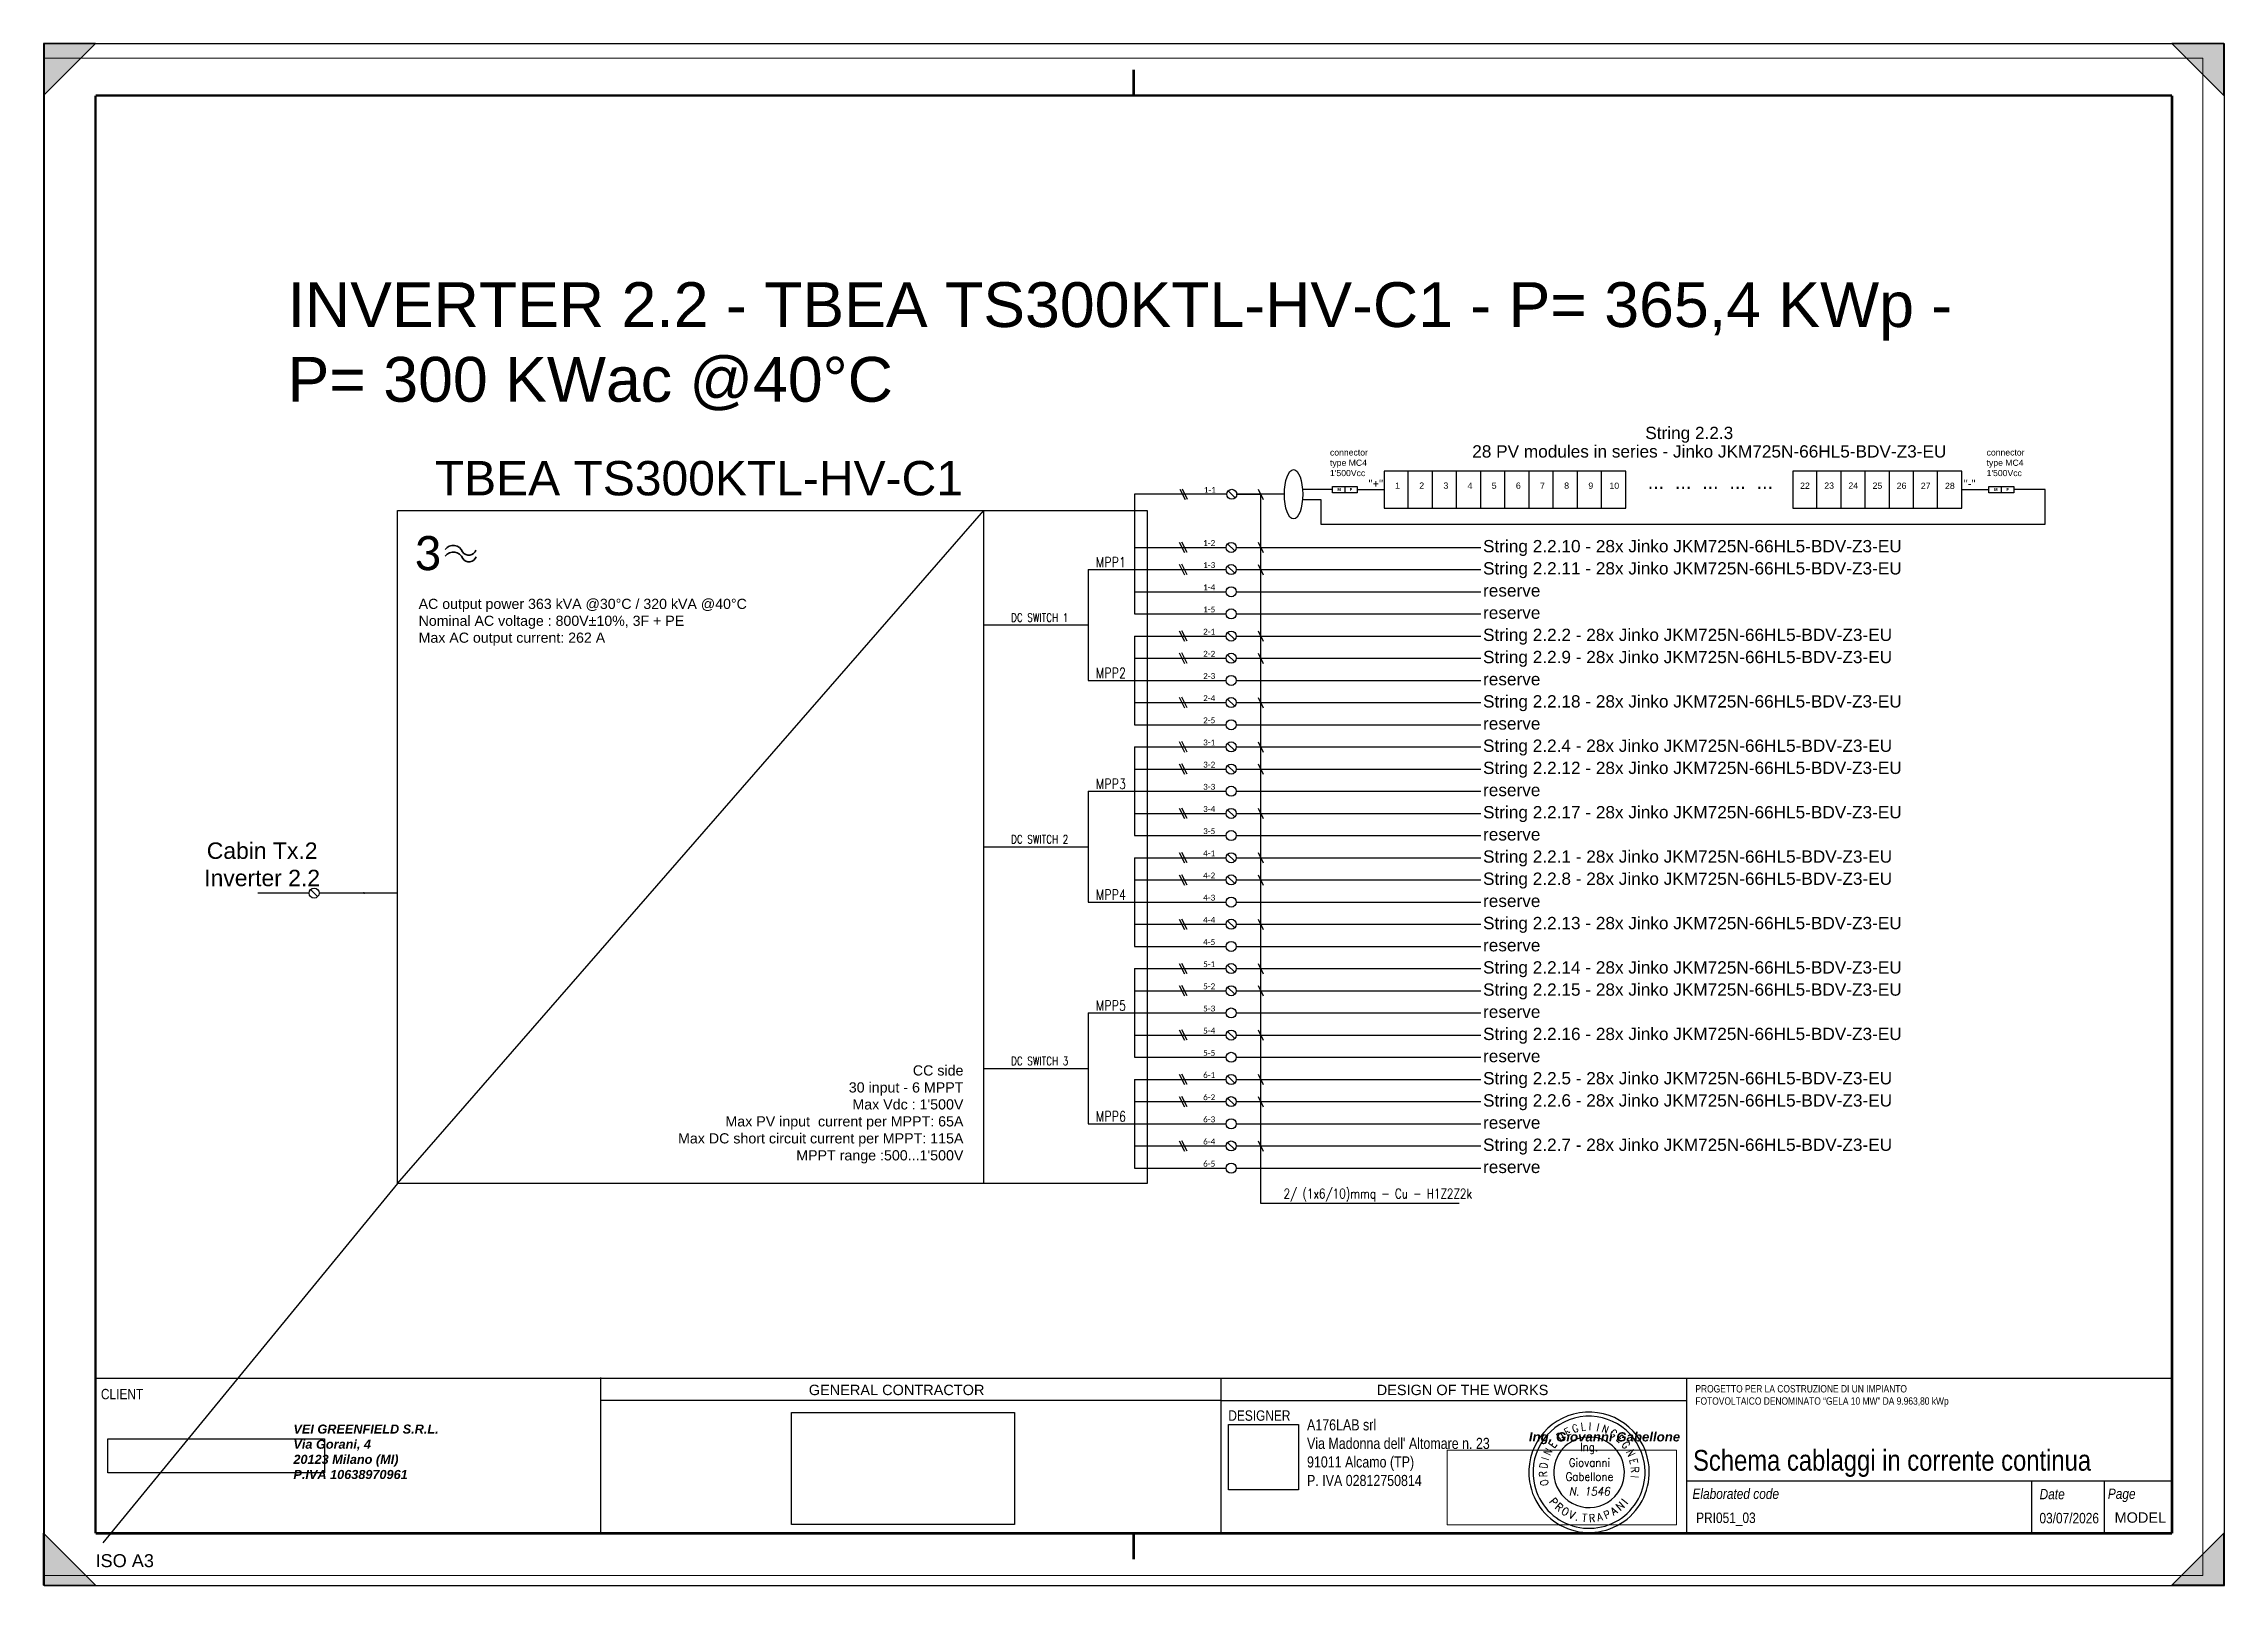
# Paper-space layout '2.2' of a CAD drawing. Header units: millimetres. Extents: x 2 to 422, y 0 to 297.
# The model-space entities are those that its viewports show. They can reach past a viewport. Long polylines and large blocks are cut down to what shows.
import ezdxf
from ezdxf.enums import TextEntityAlignment as Align

# ---------------------------------------------------------------- set-up
doc = ezdxf.new("R2010")
doc.units = ezdxf.units.MM
doc.header["$XCLIPFRAME"] = 2
doc.linetypes.add('CONTINUA', pattern=[0])
doc.linetypes.add('TRATTEGGIATA', pattern=[19.049999999999997, 12.7, -6.349999999999998])
for name, color, linetype in [('-Testi', 1, 'Continuous'), ('firme', 7, 'Continuous'), ('ISO Formato', 7, 'Continuous'), ('ISO FORMATO A3 SENZA TESTATA', 7, 'Continuous'), ('ISO LINEA DI TAGLIO', 253, 'Continuous'), ('ISO Testo', 7, 'Continuous'), ('testata', 7, 'CONTINUA'), ('TIMBRO', 153, 'Continuous'), ('TRATTEGGIATA', 40, 'TRATTEGGIATA')]:
    doc.layers.add(name, color=color, linetype=linetype)
doc.layers.add('Livello 1', color=7, linetype='Continuous', lineweight=0)
doc.styles.add('ARIAL', font='arial.ttf')
doc.styles.add('Formato ISO', font='arial.ttf')
doc.styles.add('Legend', font='calibri.ttf')
doc.styles.add('ROMANS', font='romans.shx', dxfattribs={"width": 0.8, "height": 0.2})
doc.styles.add('ROMANT', font='romant.shx', dxfattribs={"height": 0.2})
doc.styles.add('SIMPLEX', font='SIMPLEX', dxfattribs={"width": 0.8})
doc.styles.get("Standard").update_dxf_attribs({"font": 'arial.ttf'})
doc.styles.add('VALE', font='swissc.ttf')
picture_1 = doc.add_image_def('image1.jpg', size_in_pixel=(539, 175))
picture_2 = doc.add_image_def('image2.png', size_in_pixel=(565, 89))
picture_3 = doc.add_image_def('image3.png', size_in_pixel=(500, 251))
picture_4 = doc.add_image_def('image4.jpg', size_in_pixel=(1111, 1036))

# ---------------------------------------------------------------- blocks, each defined once
blk = doc.blocks.new('A$C63187F01')
at = {"layer": 'TIMBRO'}
for radius, start, end in [(1.15999999999999, 9.105136027296592, 189.1051360272949), (1.07999999999999, 9.105136027296592, 189.1051360272949), (0.679999999999991, 9.105136027296592, 189.1051360272949), (1.15999999999999, 189.1051360272949, 9.105136027296592), (1.07999999999999, 189.1051360272949, 9.105136027296592), (0.679999999999991, 189.1051360272949, 9.105136027296592)]:
    blk.add_arc((0, 0), radius, start, end, dxfattribs=at)
at = {"layer": 'TIMBRO', "style": 'ROMANT', "width": 0.85}
for s, rotation, p in [('E', 28.17592029116496, (-0.3824660734296117, 0.7140165983191907)), ('G', 17.52598430968996, (-0.2439220152376436, 0.772400188038816)), ('L', 7.090058753132115, (-0.0999777312645449, 0.803806228671547)), ('I', 358.7961288682809, (0.0170180748996245, 0.8098212056538756)), ('I', 348.6434814339645, (0.1594998227646158, 0.7941409236011197)), ('N', 339.280516534409, (0.2865722665468979, 0.7576122596989592)), ('N', 63.48437489733794, (-0.7247982432181193, 0.361617901420729)), ('E', 52.40714180735711, (-0.6418162093914364, 0.4941375854581338)), ('D', 38.61204339177493, (-0.505475523407938, 0.632925347284683)), ('G', 327.7755559631449, (0.4319221628173297, 0.685232256440969)), ('E', 317.1256199816696, (0.5511185261302673, 0.5936062416754027)), ('G', 306.4756840001942, (0.6513284743503789, 0.4815300805769171)), ('N', 294.9707234289304, (0.7342841281877384, 0.341945637626182)), ('R', 92.43304528897123, (-0.8092697948665675, -0.0343860308355062)), ('D', 81.56919470707903, (-0.8012468547890723, 0.1187580636865988)), ('I', 72.84733979689435, (-0.7739731119752964, 0.238884118223126)), ('E', 283.8934903389495, (0.7863024527493963, 0.1944953798943487)), ('R', 273.2435543574741, (0.8087024140580465, 0.0458301810675153)), ('O', 103.0829812704469, (-0.7889750302312581, -0.1833532156019828)), ('I', 264.307886566424, (0.8060060775601128, -0.0803380540972825))]:
    blk.add_text(s, height=0.15, rotation=rotation, dxfattribs=at).set_placement(p, align=Align.CENTER)
at = {"layer": 'TIMBRO', "style": 'ROMANS', "width": 0.9}
for s, p in [('Ing.', (1.313009079e-07, 0.4085925105044482)), ('Giovanni', (0.0075545987859016, 0.1075051202444968)), ('Gabellone', (0.007554585066373, -0.1638305355915151))]:
    blk.add_text(s, height=0.16, dxfattribs=at).set_placement(p, align=Align.CENTER)
at = {"layer": 'TIMBRO', "style": 'ROMANS', "oblique": 10, "width": 0.9}
blk.add_text('N. 1546', height=0.16, dxfattribs=at).set_placement((0.007554585066373, -0.4484680293613508), align=Align.CENTER)
at = {"layer": 'TIMBRO', "style": 'ROMANT', "text_generation_flag": 6, "width": 0.9}
for s, rotation, p in [('P', 129.9701413897099, (-0.73572414304485, -0.6166927803541284)), ('R', 139.5111729515321, (-0.623327763049133, -0.7301112927575844)), ('O', 148.8609498648018, (-0.4964321285984569, -0.8216782470621808)), ('V', 158.2107267780695, (-0.3563462401526749, -0.8914131237137182)), ('T', 174.3802347924072, (-0.0940091668817331, -0.9553859306804637)), ('R', 183.7300117056766, (0.0624528102228794, -0.9579664119870015)), ('A', 193.4622252675087, (0.2234920665997322, -0.933622673335947)), ('P', 203.0032568293325, (0.3751521134961706, -0.8836633361973014)), ('A', 212.5442883911549, (0.5164333161652053, -0.8092568380647691)), ('N', 222.6586311643547, (0.6505237136199185, -0.705987888010924)), ('I', 230.858393287566, (0.7445646931580825, -0.605989618477409)), ('.', 165.069514478294, (-0.2473410615262708, -0.9275895640222842))]:
    blk.add_text(s, height=0.15, rotation=rotation, dxfattribs=at).set_placement(p, align=Align.CENTER)
blk = doc.blocks.new('TESTATA_ORIZ')
for points in [[(-0.0699676079475467, 29.90025059768198), (400.149622289405, 29.90025059768198)], [(97.1902921321962, 30.02336188326467), (97.1902921321962, -0.0177559400219707)], [(216.7129702017337, 29.90025059768198), (216.7129702017337, 0)], [(306.4132899808174, 29.95782913373592), (306.4132899808174, -0.0373489915230039)], [(216.7129702017337, 25.58466010262339), (97.1902921321962, 25.58466010262339)], [(216.7129702017337, 25.58466010262339), (306.4132899808174, 25.58466010262339)], [(306.4132899808174, 10.09393447839386), (399.9946335071397, 10.09393447839386)], [(372.8528758033935, 10.06120158330736), (372.8528758033935, -0.0017945035822322)], [(386.8552724335677, 10.09393447839386), (386.8552724335677, 0)]]:
    blk.add_lwpolyline(points)
blk.add_lwpolyline([(0, 29.90025059768198), (400, 29.90025059768198), (400, 0), (0, 0)], close=True)
at = {"layer": 'firme', "xscale": 10, "yscale": 10, "zscale": 10}
blk.add_blockref('A$C63187F01', (287.6416002064349, 11.75734535063213), dxfattribs=at)
at = {"char_height": 2, "attachment_point": 1, "style": 'VALE'}
for s, width, insert in [('\\pxql;CLIENT', 62.13257653758773, (0.9716305739987092, 27.82619541131167)), ('\\pxql;DESIGNER', 62.13257653758773, (218.152149374866, 23.68897433024338)), ('\\pxql;{\\fSwis721 Cn BT|b0|i1|c0|p34;Elaborated code}', 57.42921800797819, (307.5581105855974, 8.620199347302531)), ('\\pxql;{\\fSwis721 Cn BT|b0|i1|c0|p34;Date}', 57.42921800797819, (374.4343936400085, 8.559032495573973)), ('\\pxql;{\\fSwis721 Cn BT|b0|i1|c0|p34;Page}', 57.42921800797819, (387.5775412735152, 8.620199347302531))]:
    blk.add_mtext_dynamic_manual_height_columns(s, width=width, gutter_width=25, heights=[8.879778938413974], dxfattribs=dict(at, insert=insert))
at = {"attachment_point": 4, "style": 'VALE'}
for s, insert, char_height, width in [('{\\f@Arial Unicode MS|b0|i0|c0|p34;GENERAL CONTRACTOR}', (137.3333100181189, 27.61036141397017), 2, 62.13257653758773), ('{\\f@Arial Unicode MS|b0|i0|c0|p34;DESIGN OF THE WORKS}', (246.743246528662, 27.61036141397017), 2, 62.13257653758773), ('{\\H0.83333x;\\C250;\\c1710618;PROGETTO PER LA COSTRUZIONE DI UN IMPIANTO\\PFOTOVOLTAICO DENOMINATO “GELA 10 MW” DA 9.963,80 kWp}', (308.1288091407623, 26.45304518701414), 1.7, 96.45484136060873)]:
    blk.add_mtext(s, dxfattribs=dict(at, insert=insert, char_height=char_height, width=width))
at = {"insert": (388.8723227745414, 3.023095414783931), "char_height": 2, "attachment_point": 4}
blk.add_mtext('MODEL', dxfattribs=at)
at = {"style": 'VALE'}
for tag, height, p in [('TITOLO_ELABORATO', 4, (307.6799596854908, 14.06286495316817)), ('EL', 2, (308.2763400574549, 2.988306874538372)), ('DATA1', 2, (374.4038837955039, 2.927140022809808))]:
    blk.add_attdef(tag, text='', height=height, dxfattribs=at).set_placement(p, align=Align.MIDDLE_LEFT)
at = {"layer": 'Livello 1'}
for s, insert, char_height, attachment_point in [('\\pxql;{\\fArial|b1|i1|c0|p34;\\H0.58333x;\\C250;\\c1710618;VEI GREENFIELD S.R.L.\\PVia Gorani, 4\\P20123 Milano (MI)\\PP.IVA 10638970961}', (52.04005891364793, 20.95944437869185), 3, 2), ('{\\fArial|b1|i1|c0|p34;\\H11.83894x;\\W1.02632;Ing. Giovanni Gabellone}', (276.05221707422, 17.16431292448878), 0.15, 7)]:
    blk.add_mtext(s, dxfattribs=dict(at, insert=insert, char_height=char_height, attachment_point=attachment_point))
at = {"layer": 'testata', "linetype": 'CONTINUA', "lineweight": 25, "insert": (258.7298298923781, 15.52275412109771), "char_height": 3, "width": 50.83305338474382, "attachment_point": 5, "style": 'ARIAL'}
blk.add_mtext("\\pxql;{\\H0.71429x;\\W0.8;A176LAB srl\\PVia Madonna dell' Altomare n. 23\\P91011 Alcamo (TP)\\PP. IVA 02812750814}", dxfattribs=at)
image = blk.add_image(picture_3, insert=(134.0290691254413, 1.710914103838149), size_in_units=(42.92731988865225, 21.549514584103427))
image.dxf.flags = 7
image = blk.add_image(picture_2, insert=(2.286596279577508, 11.651344692531), size_in_units=(41.74781706432985, 6.5762048119032945))
image.set_boundary_path([(-0.5, -0.5), (564.5, 88.49999999999999)])
image.dxf.clipping = 0
image = blk.add_image(picture_4, insert=(218.2123042816674, 8.373210778518114), size_in_units=(13.48003219349629, 12.570039021118054))
image.dxf.flags = 7
at = {"color": 7, "lineweight": 0, "true_color": 0xffffff}
image = blk.add_image(picture_1, insert=(260.2868776868563, 1.650954984690542), size_in_units=(44.21120616239327, 14.354287715062734), dxfattribs=at)
image.set_boundary_path([(-0.5, -0.5), (538.4999999999999, 174.5)])
image.dxf.clipping = 0
blk = doc.blocks.new('*U100')
at = {"layer": 'ISO Testo'}
h = blk.add_hatch(color=256, dxfattribs=at)
h.paths.add_polyline_path([(420.0000090385009, 297.0325926260448), (410.000009038501, 297.0325926260448), (420.0000090385009, 287.0325926260448)])
h.paths.add_polyline_path([(420.0000090385009, 10.03259262604479), (410.000009038501, 0.0325926260447886), (420.0000090385009, 0.0325926260447886)])
h.paths.add_polyline_path([(9.0385010481e-06, 10.03259262604479), (9.0385010481e-06, 0.0325926260447886), (10.00000903850104, 0.0325926260447886)])
h.paths.add_polyline_path([(10.00000903850104, 297.0325926260448), (9.0385010481e-06, 297.0325926260448), (9.0385010481e-06, 287.0325926260448)])
at = {"layer": 'ISO Formato', "const_width": 0.5}
for points in [[(210.0000090385011, 287.0325926260448), (10.00000903850104, 287.0325926260448)], [(10.00000903850104, 287.0325926260448), (10.00000903850104, 10.03259262604479)], [(10.00000903850104, 10.03259262604479), (210.0000090385011, 10.03259262604479)]]:
    blk.add_lwpolyline(points, dxfattribs=at)
at = {"layer": 'ISO FORMATO A3 SENZA TESTATA', "const_width": 0.5}
for points in [[(210.0000090385011, 287.0325926260448), (410.000009038501, 287.0325926260448)], [(410.000009038501, 287.0325926260448), (410.000009038501, 10.03259262604479)], [(410.000009038501, 10.03259262604479), (210.0000090385011, 10.03259262604479)]]:
    blk.add_lwpolyline(points, dxfattribs=at)
at = {"layer": 'ISO LINEA DI TAGLIO'}
blk.add_lwpolyline([(0.0974469984366806, -1.8687860575e-06), (420.1012052352025, -1.8687860575e-06), (420.1012052352025, 297.0122579247036), (0.0974469984366806, 297.0122579247036)], close=True, dxfattribs=at)
at = {"layer": 'ISO Testo'}
for p, q in [((9.0385010481e-06, 297.0325926260448), (9.0385010481e-06, 287.0325926260448)), ((10.00000903850104, 297.0325926260448), (9.0385010481e-06, 297.0325926260448)), ((10.00000903850104, 297.0325926260448), (9.0385010481e-06, 287.0325926260448)), ((420.0000090385009, 297.0325926260448), (410.000009038501, 297.0325926260448)), ((420.0000090385009, 287.0325926260448), (410.000009038501, 297.0325926260448)), ((420.0000090385009, 287.0325926260448), (420.0000090385009, 297.0325926260448)), ((9.0385010481e-06, 0.0325926260447886), (9.0385010481e-06, 10.03259262604479)), ((9.0385010481e-06, 10.03259262604479), (10.00000903850104, 0.0325926260447886)), ((410.000009038501, 0.0325926260447886), (420.0000090385009, 10.03259262604479)), ((420.0000090385009, 0.0325926260447886), (420.0000090385009, 10.03259262604479)), ((9.0385010481e-06, 0.0325926260447886), (10.00000903850104, 0.0325926260447886)), ((420.0000090385009, 0.0325926260447886), (410.000009038501, 0.0325926260447886))]:
    blk.add_line(p, q, dxfattribs=at)
at = {"layer": 'ISO Testo', "const_width": 0.5}
for points in [[(210.0000090385011, 287.0325926260448), (210.0000090385011, 292.0325926260448)], [(210.0000090385011, 10.03259262604479), (210.0000090385011, 5.032592626044788)]]:
    blk.add_lwpolyline(points, dxfattribs=at)
at = {"layer": 'ISO Testo', "style": 'Formato ISO'}
blk.add_text('ISO A3', height=2.5, dxfattribs=at).set_placement((10.00000903850104, 3.512349110778814))
blk = doc.blocks.new('P00102')
at = {"color": 1, "linetype": 'ByBlock', "lineweight": 25}
for p, q in [((0.0185414473933605, 3.62500173526314), (-3.581458552606548, -3.574998264736676)), ((1.818541447393428, 3.62500173526314), (-1.78145855260648, -3.574998264736676)), ((3.618541447393609, 3.62500173526314), (0.0185414473934742, -3.574998264736676))]:
    blk.add_line(p, q, dxfattribs=at)
blk = doc.blocks.new('P00')
at = {"color": 1}
for points in [[(-18.69457844420282, 25.69178981461047), (6.820592160970078, -25.33855139573532)], [(19.57817746355653, -25.33855139573532), (-5.93699314161455, 25.69178981461047)]]:
    blk.add_lwpolyline(points, dxfattribs=at)

msp = doc.modelspace()

# ---------------------------------------------------------------- linework, layer by layer
for points in [[(36018.07795327831, 151608.287454484), (36018.07795327831, 151425.9170672172), (37203.84931087433, 151425.9170672172), (37203.84931087433, 151607.7611349596), (36018.07795327831, 151607.7611349596)], [(36136.6550890379, 151425.9170672172), (36136.6550890379, 151607.7611349596)], [(36255.2322247975, 151425.653907455), (36255.2322247975, 151607.4979751974)], [(36373.80936055711, 151425.3907476927), (36373.80936055711, 151607.2348154352)], [(36492.38649631671, 151425.9170672172), (36492.38649631671, 151607.7611349596)], [(36610.96363207631, 151425.653907455), (36610.96363207631, 151607.4979751974)], [(36729.54076783592, 151425.3907476927), (36729.54076783592, 151607.2348154352)], [(36848.11790359551, 151425.9170672172), (36848.11790359551, 151607.7611349596)], [(36966.69503935512, 151425.653907455), (36966.69503935512, 151607.4979751974)], [(37085.27217511472, 151425.3907476927), (37085.27217511472, 151607.2348154352)], [(38023.84931087433, 151608.287454484), (38023.84931087433, 151425.9170672172), (38853.88926119155, 151425.9170672172), (38853.88926119155, 151607.7611349596), (38023.84931087433, 151607.7611349596)], [(38142.42644663393, 151425.9170672172), (38142.42644663393, 151607.7611349596)], [(38261.00358239354, 151425.653907455), (38261.00358239354, 151607.4979751974)], [(38379.58071815313, 151425.3907476927), (38379.58071815313, 151607.2348154352)], [(38498.15785391273, 151425.9170672172), (38498.15785391273, 151607.7611349596)], [(38616.73498967233, 151425.653907455), (38616.73498967233, 151607.4979751974)], [(38616.73498967233, 151425.653907455), (38616.73498967233, 151607.4979751974)], [(38735.31212543194, 151425.3907476927), (38735.31212543194, 151607.2348154352)], [(38735.31212543194, 151425.3907476927), (38735.31212543194, 151607.2348154352)], [(38853.88926119155, 151425.9170672172), (38853.88926119155, 151607.7611349596)], [(34793.2, 151493.8734797899), (34793.2, 150906.7452359462)], [(35287.52809284358, 151476.4876597593), (35252.75645278231, 151511.2592998206)], [(35291.82677697382, 151493.8734797899), (35411.82677697382, 151493.8734797899), (35411.82677697382, 148014.427001942)], [(35399.06919167123, 151519.3886503951), (35424.5843622764, 151468.3583091847)], [(35824.56614566989, 151532.449076063), (35824.56614566989, 151501.7554456382)], [(35885.20168132278, 151517.1022608506), (36018.07795327831, 151517.1022608506)], [(38854.37699600487, 151517.1022608506), (38987.25326796039, 151517.1022608506)], [(39047.8888036133, 151532.449076063), (39047.8888036133, 151501.7554456382)], [(31174.31285879034, 148110.8455402219), (34052.58218751869, 151415.218536011)], [(34052.58218751869, 148110.8455402219), (34052.58218751869, 151415.218536011)], [(35284.62533452414, 151215.8771845939), (35249.85369446286, 151250.6488246551)], [(35399.06919167123, 151258.7781752297), (35424.5843622764, 151207.7478340193)], [(34565, 151124.4237483985), (34793.2, 151124.4237483985)], [(34565, 151124.4237483985), (34565, 150580.227467268)], [(35284.62533452414, 151107.0379283678), (35249.85369446286, 151141.809568429)], [(35399.06919167123, 151149.9389190036), (35424.5843622764, 151098.9085777932)], [(34052.58218751869, 150852.3256078332), (34565, 150852.3256078332)], [(34793.2, 150797.9059797202), (34793.2, 150362.5489548159)], [(35284.62533452414, 150780.5201596896), (35249.85369446286, 150815.2917997508)], [(35399.06919167123, 150823.4211503254), (35424.5843622764, 150772.390809115)], [(35284.62533452414, 150671.6809034635), (35249.85369446286, 150706.4525435247)], [(35399.06919167123, 150714.5818940993), (35424.5843622764, 150663.5515528889)], [(34565, 150580.227467268), (34793.2, 150580.227467268)], [(35284.62533452414, 150454.0023910113), (35249.85369446286, 150488.7740310725)], [(35399.06919167123, 150496.9033816471), (35424.5843622764, 150445.8730404367)], [(34793.2, 150253.7096985897), (34793.2, 149818.3526736854)], [(35284.62533452414, 150236.3238785591), (35249.85369446286, 150271.0955186203)], [(35399.06919167123, 150279.2248691949), (35424.5843622764, 150228.1945279845)], [(35284.62533452414, 150127.484622333), (35249.85369446286, 150162.2562623943)], [(35399.06919167123, 150170.3856129689), (35424.5843622764, 150119.3552717585)], [(34565, 150036.0311861376), (34793.2, 150036.0311861376)], [(34565, 150036.0311861376), (34565, 149491.8349050071)], [(35284.62533452414, 149909.8061098809), (35249.85369446286, 149944.5777499421)], [(35399.06919167123, 149952.7071005167), (35424.5843622764, 149901.6767593063)], [(34052.58218751869, 149763.9330455724), (34565, 149763.9330455724)], [(34793.2, 149709.5134174593), (34793.2, 149274.156392555)], [(35284.62533452414, 149692.1275974287), (35249.85369446286, 149726.8992374899)], [(35399.06919167123, 149735.0285880645), (35424.5843622764, 149683.9982468541)], [(35284.62533452414, 149583.2883412026), (35249.85369446286, 149618.0599812638)], [(35399.06919167123, 149626.1893318384), (35424.5843622764, 149575.158990628)], [(30782.44726401698, 149518.677066225), (30747.67562395569, 149553.4487062863)], [(31174.31285879034, 149536.0628862556), (30789.64870646665, 149536.0628862556)], [(34565, 149491.8349050071), (34793.2, 149491.8349050071)], [(35284.62533452414, 149365.6098287505), (35249.85369446286, 149400.3814688117)], [(35399.06919167123, 149408.5108193863), (35424.5843622764, 149357.4804781759)], [(34793.2, 149165.3171363289), (34793.2, 148729.9601114245)], [(35284.62533452414, 149147.9313162983), (35249.85369446286, 149182.7029563595)], [(35399.06919167123, 149190.8323069341), (35424.5843622764, 149139.8019657237)], [(35284.62533452414, 149039.0920600722), (35249.85369446286, 149073.8637001334)], [(35399.06919167123, 149081.993050708), (35424.5843622764, 149030.9627094976)], [(34565, 148947.6386238767), (34793.2, 148947.6386238767)], [(34565, 148947.6386238767), (34565, 148403.4423427463)], [(35284.62533452414, 148821.4135476201), (35249.85369446286, 148856.1851876812)], [(35399.06919167123, 148864.3145382559), (35424.5843622764, 148813.2841970454)], [(34052.58218751869, 148675.5404833115), (34565, 148675.5404833115)], [(34793.2, 148621.1208551985), (34793.2, 148185.7638302941)], [(35284.62533452414, 148603.7350351679), (35249.85369446286, 148638.5066752291)], [(35399.06919167123, 148646.6360258037), (35424.5843622764, 148595.6056845933)], [(35284.62533452414, 148494.8957789418), (35249.85369446286, 148529.667419003)], [(35399.06919167123, 148537.7967695776), (35424.5843622764, 148486.7664283672)], [(34565, 148403.4423427463), (34793.2, 148403.4423427463)], [(35284.62533452414, 148277.2172664896), (35249.85369446286, 148311.9889065508)], [(35399.06919167123, 148320.1182571255), (35424.5843622764, 148269.087915915)], [(35411.82677697382, 148014.427001942), (36386.82677697382, 148014.427001942)]]:
    msp.add_lwpolyline(points)
at = {"color": 40}
for points in [[(35245.55227281295, 151493.8734797899), (34793.2, 151493.8734797899)], [(35528.46758333335, 151493.8734797899), (35294.73227281294, 151493.8734797899)], [(35618.24790516484, 151518.8734797899), (35763.15267145494, 151518.8734797899)], [(35618.24790516484, 151468.8734797899), (35706.67750244538, 151468.8734797899), (35706.67750244538, 151346.793641546), (39263.64880285241, 151346.793641546), (39263.48743662462, 151517.1022608506), (39108.52433926618, 151517.1022608506)]]:
    msp.add_lwpolyline(points, dxfattribs=at)
for points in [[(35763.930610017, 151532.449076063), (35885.20168132278, 151532.449076063), (35885.20168132278, 151501.7554456382), (35763.930610017, 151501.7554456382)], [(38987.25326796039, 151532.449076063), (39108.52433926618, 151532.449076063), (39108.52433926618, 151501.7554456382), (38987.25326796039, 151501.7554456382)], [(31174.31285879034, 151415.218536011), (34854.36127245453, 151415.218536011), (34854.36127245453, 148110.8455402219), (31174.31285879034, 148110.8455402219)]]:
    msp.add_lwpolyline(points, close=True)
at = {"color": 40, "linetype": 'Continuous'}
for points in [[(34793.2, 151233.2630046245), (35242.6495144935, 151233.2630046245)], [(35291.8295144935, 151233.2630046245), (36492.31201643589, 151233.2630046245)], [(34793.2, 151124.4237483985), (35242.6495144935, 151124.4237483985)], [(35291.8295144935, 151124.4237483985), (36492.31201643589, 151124.4237483985)], [(34793.2, 150797.9059797202), (35242.6495144935, 150797.9059797202)], [(35291.8295144935, 150797.9059797202), (36492.31201643589, 150797.9059797202)], [(34793.2, 150689.0667234941), (35242.6495144935, 150689.0667234941)], [(35291.8295144935, 150689.0667234941), (36492.31201643589, 150689.0667234941)], [(34793.2, 150471.3882110419), (35242.6495144935, 150471.3882110419)], [(35291.8295144935, 150471.3882110419), (36492.31201643589, 150471.3882110419)], [(34793.2, 150253.7096985897), (35242.6495144935, 150253.7096985897)], [(35291.8295144935, 150253.7096985897), (36492.31201643589, 150253.7096985897)], [(34793.2, 150144.8704423636), (35242.6495144935, 150144.8704423636)], [(35291.8295144935, 150144.8704423636), (36492.31201643589, 150144.8704423636)], [(34793.2, 149927.1919299115), (35242.6495144935, 149927.1919299115)], [(35291.8295144935, 149927.1919299115), (36492.31201643589, 149927.1919299115)], [(34793.2, 149709.5134174593), (35242.6495144935, 149709.5134174593)], [(35291.8295144935, 149709.5134174593), (36492.31201643589, 149709.5134174593)], [(34793.2, 149600.6741612332), (35242.6495144935, 149600.6741612332)], [(35291.8295144935, 149600.6741612332), (36492.31201643589, 149600.6741612332)]]:
    msp.add_lwpolyline(points, dxfattribs=at)
at = {"color": 8, "linetype": 'Continuous'}
for points in [[(34793.2, 151015.5844921723), (35242.6495144935, 151015.5844921723)], [(35291.8295144935, 151015.5844921723), (36492.31201643589, 151015.5844921723)], [(34793.2, 150906.7452359462), (35242.6495144935, 150906.7452359462)], [(35291.8295144935, 150906.7452359462), (36492.31201643589, 150906.7452359462)], [(34793.2, 150580.227467268), (35242.6495144935, 150580.227467268)], [(35291.8295144935, 150580.227467268), (36492.31201643589, 150580.227467268)], [(34793.2, 150362.5489548159), (35242.6495144935, 150362.5489548159)], [(35291.8295144935, 150362.5489548159), (36492.31201643589, 150362.5489548159)], [(34793.2, 150036.0311861376), (35242.6495144935, 150036.0311861376)], [(35291.8295144935, 150036.0311861376), (36492.31201643589, 150036.0311861376)], [(34793.2, 149818.3526736854), (35242.6495144935, 149818.3526736854)], [(35291.8295144935, 149818.3526736854), (36492.31201643589, 149818.3526736854)], [(34793.2, 149491.8349050071), (35242.6495144935, 149491.8349050071)], [(35291.8295144935, 149491.8349050071), (36492.31201643589, 149491.8349050071)], [(34793.2, 149274.156392555), (35242.6495144935, 149274.156392555)], [(35291.8295144935, 149274.156392555), (36492.31201643589, 149274.156392555)], [(34793.2, 148947.6386238767), (35242.6495144935, 148947.6386238767)], [(35291.8295144935, 148947.6386238767), (36492.31201643589, 148947.6386238767)], [(34793.2, 148729.9601114245), (35242.6495144935, 148729.9601114245)], [(35291.8295144935, 148729.9601114245), (36492.31201643589, 148729.9601114245)], [(34793.2, 148403.4423427463), (35242.6495144935, 148403.4423427463)], [(35291.8295144935, 148403.4423427463), (36492.31201643589, 148403.4423427463)], [(34793.2, 148185.7638302941), (35242.6495144935, 148185.7638302941)], [(35291.8295144935, 148185.7638302941), (36492.31201643589, 148185.7638302941)]]:
    msp.add_lwpolyline(points, dxfattribs=at)
at = {"color": 4}
msp.add_lwpolyline([(30740.47418150603, 149536.0628862556), (30488.32062109007, 149536.0628862556)], dxfattribs=at)
at = {"color": 7}
for centre in [(35270.14227281294, 151493.8734797899), (35267.2395144935, 151233.2630046245), (35267.2395144935, 151124.4237483985), (35267.2395144935, 150797.9059797202), (35267.2395144935, 150689.0667234941), (35267.2395144935, 150471.3882110419), (35267.2395144935, 150253.7096985897), (35267.2395144935, 150144.8704423636), (35267.2395144935, 149927.1919299115), (35267.2395144935, 149709.5134174593), (35267.2395144935, 149600.6741612332), (35267.2395144935, 149382.9956487811), (35267.2395144935, 149165.3171363289), (35267.2395144935, 149056.4778801028), (35267.2395144935, 148838.7993676506), (35267.2395144935, 148621.1208551985), (35267.2395144935, 148512.2815989724), (35267.2395144935, 148294.6030865202)]:
    msp.add_circle(centre, 24.59, dxfattribs=at)
at = {"color": 8}
for centre in [(35267.2395144935, 151015.5844921723), (35267.2395144935, 150906.7452359462), (35267.2395144935, 150580.227467268), (35267.2395144935, 150362.5489548159), (35267.2395144935, 150036.0311861376), (35267.2395144935, 149818.3526736854), (35267.2395144935, 149491.8349050071), (35267.2395144935, 149274.156392555), (35267.2395144935, 148947.6386238767), (35267.2395144935, 148729.9601114245), (35267.2395144935, 148403.4423427463), (35267.2395144935, 148185.7638302941)]:
    msp.add_circle(centre, 24.59, dxfattribs=at)
msp.add_circle((30765.06144398634, 149536.0628862556), 24.58726248030871)
at = {"lineweight": 35}
for centre, radius, start, end in [((31447.89632148021, 151192.7123058284), 50.10158679896896, 22.57714482321823, 141.9873610374973), ((31448.68250298692, 151159.8204133665), 50.10158679897022, 22.57714482321823, 141.9873610374973), ((31525.10980907317, 151231.2854924432), 36.4958631825816, 211.9962466631755, 342.6174202888712), ((31525.89599057986, 151198.3935999812), 36.49586318257663, 211.9962466631755, 342.6174202888712)]:
    msp.add_arc(centre, radius, start, end, dxfattribs=at)
msp.add_ellipse((35573.35774424908, 151493.8734797899), major_axis=(0, -121.0803726117519), ratio=0.370746801875944)
at = {"layer": 'Defpoints', "color": 1}
msp.add_line((31174.31285879034, 148110.8455402219), (29728.84794279356, 146346.9891258013), dxfattribs=at)
at = {"layer": 'TRATTEGGIATA', "color": 40, "linetype": 'Continuous', "ltscale": 0.5}
for points in [[(34793.2, 149382.9956487811), (35242.6495144935, 149382.9956487811)], [(35291.8295144935, 149382.9956487811), (36492.31201643589, 149382.9956487811)], [(34793.2, 149165.3171363289), (35242.6495144935, 149165.3171363289)], [(35291.8295144935, 149165.3171363289), (36492.31201643589, 149165.3171363289)], [(34793.2, 149056.4778801028), (35242.6495144935, 149056.4778801028)], [(35291.8295144935, 149056.4778801028), (36492.31201643589, 149056.4778801028)], [(34793.2, 148838.7993676506), (35242.6495144935, 148838.7993676506)], [(35291.8295144935, 148838.7993676506), (36492.31201643589, 148838.7993676506)], [(34793.2, 148621.1208551985), (35242.6495144935, 148621.1208551985)], [(35291.8295144935, 148621.1208551985), (36492.31201643589, 148621.1208551985)], [(34793.2, 148512.2815989724), (35242.6495144935, 148512.2815989724)], [(35291.8295144935, 148512.2815989724), (36492.31201643589, 148512.2815989724)], [(34793.2, 148294.6030865202), (35242.6495144935, 148294.6030865202)], [(35291.8295144935, 148294.6030865202), (36492.31201643589, 148294.6030865202)]]:
    msp.add_lwpolyline(points, dxfattribs=at)

# ---------------------------------------------------------------- block references
for name, p in [('P00', (35033.82184103979, 151494.0506807734)), ('P00', (35030.91908272035, 151233.440205608)), ('P00', (35030.91908272035, 151124.6009493819)), ('P00', (35030.91908272035, 150798.0831807037)), ('P00', (35030.91908272035, 150689.2439244776)), ('P00', (35030.91908272035, 150471.5654120255)), ('P00', (35030.91908272035, 150253.8868995732)), ('P00', (35030.91908272035, 150145.0476433472)), ('P00', (35030.91908272035, 149927.369130895)), ('P00', (35030.91908272035, 149709.6906184428)), ('P00', (35030.91908272035, 149600.8513622167)), ('P00102', (31009.85333343955, 149535.8856852721)), ('P00', (35030.91908272035, 149383.1728497646)), ('P00', (35030.91908272035, 149165.4943373124)), ('P00', (35030.91908272035, 149056.6550810863)), ('P00', (35030.91908272035, 148838.9765686341)), ('P00', (35030.91908272035, 148621.298056182)), ('P00', (35030.91908272035, 148512.4587999559)), ('P00', (35030.91908272035, 148294.7802875037))]:
    msp.add_blockref(name, p)

# ---------------------------------------------------------------- texts
at = {"layer": '-Testi', "color": 7, "attachment_point": 5, "style": 'SIMPLEX'}
for s, insert, char_height, width in [('MPP1', (34676.89967799139, 151160.7136184267), 50, 54.43236395770274), ('DC SWITCH 1', (34327.07029740421, 150888.6154778615), 40, 391.7310769769952), ('MPP2', (34676.89967799139, 150616.5173372963), 50, 54.43236395770274), ('MPP3', (34676.89967799139, 150072.3210561659), 50, 54.43236395770274), ('DC SWITCH 2', (34327.07029740421, 149800.2229156006), 40, 391.7310769769952), ('MPP4', (34676.89967799139, 149528.1247750354), 50, 54.43236395770274), ('MPP5', (34676.89967799139, 148983.928493905), 50, 54.43236395770274), ('DC SWITCH 3', (34327.07029740421, 148711.8303533398), 40, 391.7310769769952), ('MPP6', (34676.89967799139, 148439.7322127746), 50, 54.43236395770274), ('2/ (1x6/10)mmq - Cu - H1Z2Z2k', (35986.95899619821, 148053.0471959505), 46.62125793982331, 1811.153034310845)]:
    msp.add_mtext(s, dxfattribs=dict(at, insert=insert, char_height=char_height, width=width))
for s, insert, char_height, width, attachment_point in [('INVERTER 2.2 - TBEA TS300KTL-HV-C1 - P= 365,4 KWp - P= 300 KWac @40°C', (30635.13151387792, 152535.1530570566), 220, 8459.92081239587, 1), ("connector type MC4\\P1'500Vcc", (35752.2881078137, 151714.6229730185), 30.34407766993254, 266.3468481861055, 1), ('28 PV modules in series - Jinko JKM725N-66HL5-BDV-Z3-EU', (36450.59327411743, 151734.7813637452), 60.44320266841616, 2681.977403692902, 1), ("connector type MC4\\P1'500Vcc", (38975.6107657571, 151714.6229730185), 30.34407766993254, 266.3468481861055, 1), ('TBEA TS300KTL-HV-C1', (31357.64532830427, 151657.4297163469), 168.7039978620646, 3487.591366341201, 1), ('\\pxql;{\\fArial|b1|i0|c0|p34;M}', (35789.38887291609, 151524.0951623431), 13.78454144922869, 16.70258049221593, 1), ('\\pxql;{\\fArial|b1|i0|c0|p34;F}', (35850.02440856899, 151524.0951623431), 13.78454144922869, 16.70258049221593, 1), ("''+''", (35941.3926225792, 151565.0509238846), 38.08496559255708, 72.40086885169148, 1), ('1 ', (36071.93086492773, 151551.864103422), 30.84489911294951, 30.84489911294951, 1), ('2 ', (36190.50800068732, 151551.864103422), 30.84489911294951, 30.84489911294951, 1), ('3 ', (36309.08513644692, 151551.864103422), 30.84489911294951, 30.84489911294951, 1), ('4 ', (36427.66227220652, 151551.3377838975), 30.84489911294951, 30.84489911294951, 1), ('5 ', (36546.23940796613, 151551.864103422), 30.84489911294951, 30.84489911294951, 1), ('6 ', (36664.81654372574, 151551.864103422), 30.84489911294951, 30.84489911294951, 1), ('7 ', (36783.39367948534, 151551.3377838975), 30.84489911294951, 30.84489911294951, 1), ('8 ', (36901.97081524493, 151551.864103422), 30.84489911294951, 30.84489911294951, 1), ('9 ', (37020.54795100453, 151551.6009436597), 30.84489911294951, 30.84489911294951, 1), ('10 ', (37123.94489373632, 151551.3377838975), 30.84489911294951, 30.84489911294951, 1), ('...  ...  ...  ...  ... ', (37312.23029371597, 151588.9027629267), 68.89403447450137, 747.0275359160767, 1), ('22 ', (38059.89688650487, 151551.6009436597), 30.84489911294951, 30.84489911294951, 1), ('23 ', (38178.47402226446, 151551.864103422), 30.84489911294951, 30.84489911294951, 1), ('24 ', (38297.05115802406, 151551.864103422), 30.84489911294951, 30.84489911294951, 1), ('25 ', (38415.62829378367, 151551.6009436597), 30.84489911294951, 30.84489911294951, 1), ('26 ', (38534.20542954328, 151551.3377838975), 30.84489911294951, 30.84489911294951, 1), ('27', (38652.78256530287, 151551.0746241353), 30.84489911294951, 30.84489911294951, 1), ('28 ', (38771.35970106248, 151550.811464373), 30.84489911294951, 30.84489911294951, 1), ("''-''", (38862.685647004, 151565.0509238846), 38.08496559255708, 72.40086885169148, 1), ('\\pxql;{\\fArial|b1|i0|c0|p34;M}', (39012.7115308595, 151524.0951623431), 13.78454144922869, 16.70258049221593, 1), ('\\pxql;{\\fArial|b1|i0|c0|p34;F}', (39073.34706651239, 151524.0951623431), 13.78454144922869, 16.70258049221593, 1), ('AC output power 363 kVA @30°C / 320 kVA @40°C\\PNominal AC voltage : 800V±10%, 3F + PE \\PMax AC output current: 262 A', (31278.38252153707, 150980.9008978308), 49.77164695424683, 2205.221836437966, 1), ('\\pxqc;Cabin Tx.2\\PInverter 2.2', (30054.8038422391, 149784.6398248461), 80.47639183567892, 910.8416278132873, 1), ("CC side\\P30 input - 6 MPPT \\PMax Vdc : 1'500V\\PMax PV input  current per MPPT: 65A\\PMax DC short circuit current per MPPT: 115A \\PMPPT range :500...1'500V ", (33952.86116608687, 148690.4498051026), 50, 1795.435926720968, 3)]:
    msp.add_mtext(s, dxfattribs=dict(insert=insert, char_height=char_height, width=width, attachment_point=attachment_point))
at = {"color": 7, "char_height": 60.44, "width": 4500, "attachment_point": 1}
for s, insert in [('String 2.2.3', (37299.99622715501, 151825.5528657095)), ('String 2.2.10 - 28x Jinko JKM725N-66HL5-BDV-Z3-EU', (36503.59338740144, 151269.5528746528)), ('String 2.2.11 - 28x Jinko JKM725N-66HL5-BDV-Z3-EU', (36503.59338740144, 151160.7136184267)), ('String 2.2.2 - 28x Jinko JKM725N-66HL5-BDV-Z3-EU', (36503.59338740144, 150834.1958497485)), ('String 2.2.9 - 28x Jinko JKM725N-66HL5-BDV-Z3-EU', (36503.59338740144, 150725.3565935224)), ('String 2.2.18 - 28x Jinko JKM725N-66HL5-BDV-Z3-EU', (36503.59338740144, 150507.6780810702)), ('String 2.2.4 - 28x Jinko JKM725N-66HL5-BDV-Z3-EU', (36503.59338740144, 150289.999568618)), ('String 2.2.12 - 28x Jinko JKM725N-66HL5-BDV-Z3-EU', (36503.59338740144, 150181.1603123919)), ('String 2.2.17 - 28x Jinko JKM725N-66HL5-BDV-Z3-EU', (36503.59338740144, 149963.4817999398)), ('String 2.2.1 - 28x Jinko JKM725N-66HL5-BDV-Z3-EU', (36503.59338740144, 149745.8032874876)), ('String 2.2.8 - 28x Jinko JKM725N-66HL5-BDV-Z3-EU', (36503.59338740144, 149636.9640312615)), ('String 2.2.13 - 28x Jinko JKM725N-66HL5-BDV-Z3-EU', (36503.59338740144, 149419.2855188094)), ('String 2.2.14 - 28x Jinko JKM725N-66HL5-BDV-Z3-EU', (36503.59338740144, 149201.6070063572)), ('String 2.2.15 - 28x Jinko JKM725N-66HL5-BDV-Z3-EU', (36503.59338740144, 149092.7677501311)), ('String 2.2.16 - 28x Jinko JKM725N-66HL5-BDV-Z3-EU', (36503.59338740144, 148875.0892376789)), ('String 2.2.5 - 28x Jinko JKM725N-66HL5-BDV-Z3-EU', (36503.59338740144, 148657.4107252268)), ('String 2.2.6 - 28x Jinko JKM725N-66HL5-BDV-Z3-EU', (36503.59338740144, 148548.5714690007)), ('String 2.2.7 - 28x Jinko JKM725N-66HL5-BDV-Z3-EU', (36503.59338740144, 148330.8929565485))]:
    msp.add_mtext(s, dxfattribs=dict(at, insert=insert))
at = {"color": 7, "char_height": 28.90783764322853, "width": 87.83675759439129, "attachment_point": 1, "style": 'Legend'}
for s, insert in [('1-1', (35132.41651247337, 151530.1633498182)), ('1-2', (35129.51375415393, 151269.5528746528)), ('1-3', (35129.51375415393, 151160.7136184267)), ('2-1', (35129.51375415393, 150834.1958497485)), ('2-2', (35129.51375415393, 150725.3565935224)), ('2-4', (35129.51375415393, 150507.6780810702)), ('3-1', (35129.51375415393, 150289.999568618)), ('3-2', (35129.51375415393, 150181.1603123919)), ('3-4', (35129.51375415393, 149963.4817999398)), ('4-1', (35129.51375415393, 149745.8032874876)), ('4-2', (35129.51375415393, 149636.9640312615)), ('4-4', (35129.51375415393, 149419.2855188094)), ('5-1', (35129.51375415393, 149201.6070063572)), ('5-2', (35129.51375415393, 149092.7677501311)), ('5-4', (35129.51375415393, 148875.0892376789)), ('6-1', (35129.51375415393, 148657.4107252268)), ('6-2', (35129.51375415393, 148548.5714690007)), ('6-4', (35129.51375415393, 148330.8929565485))]:
    msp.add_mtext(s, dxfattribs=dict(at, insert=insert))
at = {"insert": (31255.64546475392, 151289.5710127197), "char_height": 168.7039978620646, "width": 2757.720579083849, "attachment_point": 1, "style": 'Legend'}
msp.add_mtext('3', dxfattribs=at)
at = {"color": 8, "char_height": 28.90783764322853, "width": 87.83675759439129, "attachment_point": 1, "style": 'Legend'}
for s, insert in [('1-4', (35129.51375415393, 151051.8743622006)), ('1-5', (35129.51375415393, 150943.0351059745)), ('2-3', (35129.51375415393, 150616.5173372963)), ('2-5', (35129.51375415393, 150398.8388248441)), ('3-3', (35129.51375415393, 150072.3210561659)), ('3-5', (35129.51375415393, 149854.6425437137)), ('4-3', (35129.51375415393, 149528.1247750354)), ('4-5', (35129.51375415393, 149310.4462625833)), ('5-3', (35129.51375415393, 148983.928493905)), ('5-5', (35129.51375415393, 148766.2499814528)), ('6-3', (35129.51375415393, 148439.7322127746)), ('6-5', (35129.51375415393, 148222.0537003224))]:
    msp.add_mtext(s, dxfattribs=dict(at, insert=insert))
at = {"color": 8, "char_height": 60.44, "width": 4500, "attachment_point": 1}
for insert in [(36503.59338740144, 151051.8743622006), (36503.59338740144, 150943.0351059745), (36503.59338740144, 150616.5173372963), (36503.59338740144, 150398.8388248441), (36503.59338740144, 150072.3210561659), (36503.59338740144, 149854.6425437137), (36503.59338740144, 149528.1247750354), (36503.59338740144, 149310.4462625833), (36503.59338740144, 148983.928493905), (36503.59338740144, 148766.2499814528), (36503.59338740144, 148439.7322127746), (36503.59338740144, 148222.0537003224)]:
    msp.add_mtext('reserve', dxfattribs=dict(at, insert=insert))

psp = doc.layouts.new('2.2')

# ---------------------------------------------------------------- block references
psp.add_blockref('*U100', (1.77100893766601, 1.8687860575e-06))
psp.add_blockref('TESTATA_ORIZ', (11.8409855841146, 10.03259449483084)).add_auto_attribs({'EL': 'PRI051_03', 'TITOLO_ELABORATO': 'Schema cablaggi in corrente continua', 'DATA1': '03/07/2026'})

# ---------------------------------------------------------------- viewports
at = {"layer": 'Defpoints', "color": 1, "view_target_point": (36430.92668957022, 16095.90744423696)}
psp.add_viewport(center=(209.729821542044, 148.0781262974379), size=(415.9176071317538, 292.3290666519704), view_center_point=(-1694.067235116322, 133814.8573056038), view_height=7449.402804916893, dxfattribs=at)

doc.saveas('drawing.dxf')
